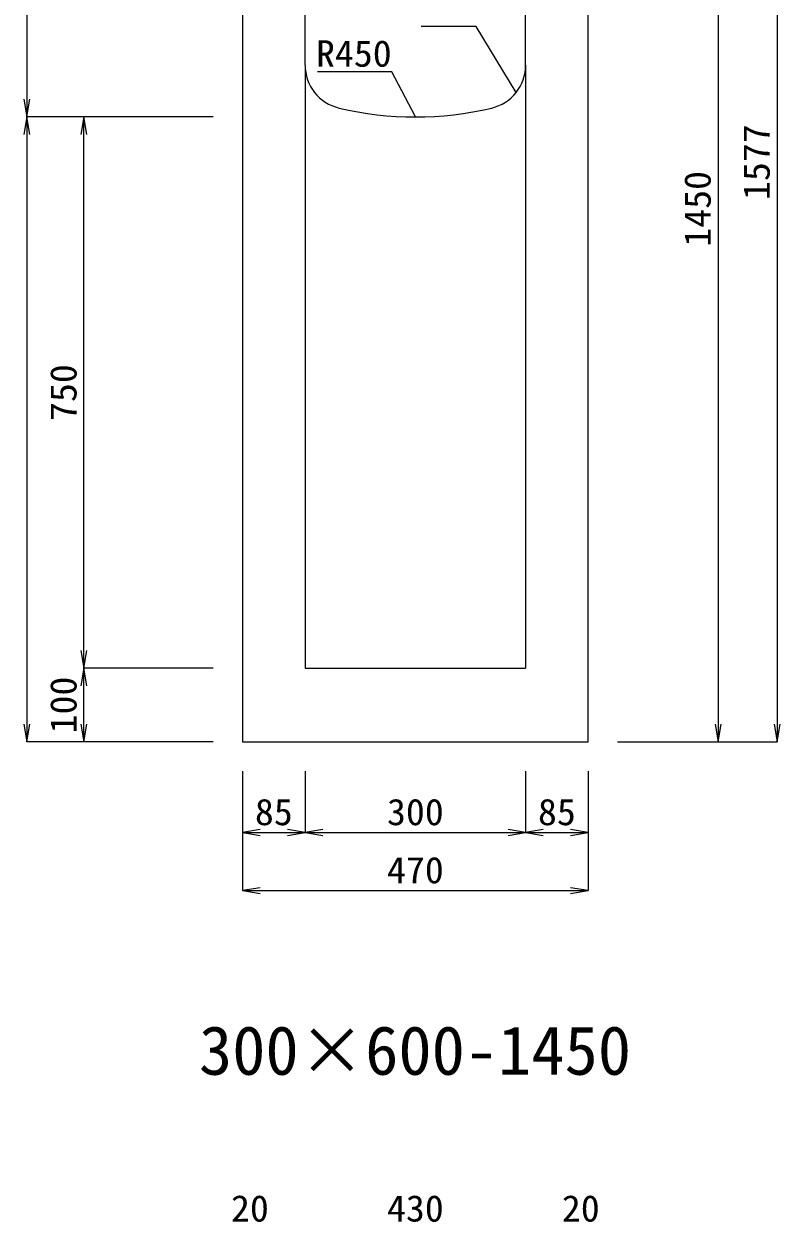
# Model space of a CAD drawing. Units: millimetres at full size. Extents: x -734 to 58102, y 49499 to 87169.
# Drawn here: x 15777 to 16805, y 56030 to 57660 of the extents above; entities that cross this region are included whole.
import ezdxf
from ezdxf.enums import TextEntityAlignment as Align

# ---------------------------------------------------------------- set-up
doc = ezdxf.new("R2010")
doc.units = ezdxf.units.MM
doc.header["$LTSCALE"] = 50
doc.linetypes.add('DASHED_SPACED', pattern=[12, 6, -6])
for name, color, linetype, lineweight in [('0_2', 7, 'DASHED_SPACED', 9), ('寸法線', 7, 'Continuous', 13), ('引出線', 4, 'Continuous', 13), ('本体', 2, 'Continuous', 20)]:
    doc.layers.add(name, color=color, linetype=linetype, lineweight=lineweight)
doc.styles.add('ＭＳ ゴシック', font='')
doc.styles.add('ＭＳ 明朝', font='')
doc.styles.get('ＭＳ ゴシック').set_extended_font_data('MS Gothic')
doc.styles.get('ＭＳ 明朝').set_extended_font_data('MS Mincho')

# ---------------------------------------------------------------- blocks, each defined once
blk = doc.blocks.new('open_arrow')
at = {"color": 0, "linetype": 'Continuous', "lineweight": -2}
blk.add_lwpolyline([(7.5, 1.25), (0, 0), (7.5, -1.25)], dxfattribs=at)

msp = doc.modelspace()

# ---------------------------------------------------------------- linework, layer by layer
at = {"layer": '寸法線'}
for p, q in [((16801.49, 58260.85), (16801.49, 56683.85)), ((15781.14, 58133.85), (15781.14, 57533.85)), ((16721.23, 58133.85), (16721.23, 56683.85)), ((15781.14, 57533.85), (15781.14, 56683.85)), ((16034.48, 57533.85), (15781.14, 57533.85)), ((16034.48, 57533.85), (15781.14, 57533.85)), ((15858.69, 56783.85), (15858.69, 57533.85)), ((16034.48, 57533.85), (15858.69, 57533.85)), ((16034.48, 56783.85), (15858.69, 56783.85)), ((15858.69, 56683.85), (15858.69, 56783.85)), ((16034.48, 56783.85), (15858.69, 56783.85)), ((16034.48, 56683.85), (15781.14, 56683.85)), ((16034.48, 56683.85), (15858.69, 56683.85)), ((16584.52, 56683.85), (16801.49, 56683.85)), ((16584.52, 56683.85), (16721.23, 56683.85)), ((16074.5, 56643.83), (16074.5, 56481.26)), ((16074.5, 56643.83), (16074.5, 56560.31)), ((16159.5, 56643.83), (16159.5, 56560.31)), ((16159.5, 56643.83), (16159.5, 56560.31)), ((16459.5, 56643.83), (16459.5, 56560.31)), ((16459.5, 56643.83), (16459.5, 56560.31)), ((16544.5, 56643.83), (16544.5, 56481.26)), ((16544.5, 56643.83), (16544.5, 56560.31)), ((16074.5, 56560.31), (16159.5, 56560.31)), ((16159.5, 56560.31), (16459.5, 56560.31)), ((16459.5, 56560.31), (16544.5, 56560.31)), ((16074.5, 56481.26), (16544.5, 56481.26))]:
    msp.add_line(p, q, dxfattribs=at)
at = {"layer": '引出線'}
for points in [[(16446.57, 57567.17), (16392.16, 57657.06), (16317.49, 57657.06)], [(16309.5, 57533.85), (16277.28, 57595), (16176.27, 57595)]]:
    msp.add_lwpolyline(points, dxfattribs=at)
at = {"layer": '本体'}
for p, q in [((16074.5, 58133.85), (16074.5, 56683.85)), ((16159.5, 57604.38), (16159.5, 58133.85)), ((16459.5, 57604.38), (16459.5, 58133.85)), ((16544.5, 56683.85), (16544.5, 58133.85)), ((16159.5, 57604.38), (16159.5, 56783.85)), ((16459.5, 57604.38), (16459.5, 56783.85)), ((16159.5, 56783.85), (16459.5, 56783.85)), ((16074.5, 56683.85), (16544.5, 56683.85))]:
    msp.add_line(p, q, dxfattribs=at)
for centre, radius, start, end in [((16219.5, 57604.38), 60, 180, 256.65785), ((16399.5, 57604.38), 60, 283.34237, 0), ((16309.5, 57983.85), 450, 256.65777, 283.34225)]:
    msp.add_arc(centre, radius, start, end, dxfattribs=at)

# ---------------------------------------------------------------- block references
at = {"layer": '寸法線', "xscale": 3.2, "yscale": 3.2}
for p, rotation in [((15781.14, 57533.85), 90), ((15781.14, 57533.85), 270), ((15858.69, 57533.85), 270), ((15858.69, 56783.85), 90), ((15858.69, 56783.85), 270), ((15781.14, 56683.85), 90), ((15858.69, 56683.85), 90), ((16721.23, 56683.85), 90), ((16801.49, 56683.85), 90), ((16159.5, 56560.31), 180), ((16459.5, 56560.31), 180), ((16544.5, 56560.31), 180), ((16544.5, 56481.26), 180)]:
    msp.add_blockref('open_arrow', p, dxfattribs=dict(at, rotation=rotation))
for p in [(16074.5, 56560.31), (16159.5, 56560.31), (16459.5, 56560.31), (16074.5, 56481.26)]:
    msp.add_blockref('open_arrow', p, dxfattribs=at)
at = {"layer": '引出線', "xscale": 0.0533, "yscale": 0.0533}
for p, rotation in [((16446.57, 57567.17), 121.2), ((16309.5, 57533.85), 117.8)]:
    msp.add_blockref('open_arrow', p, dxfattribs=dict(at, rotation=rotation))

# ---------------------------------------------------------------- texts
at = {"layer": '0_2', "style": 'ＭＳ ゴシック'}
msp.add_text('300×600-1450', height=66.46, dxfattribs=at).set_placement((16309.02, 56264.02), align=Align.MIDDLE_CENTER)
at = {"layer": '寸法線', "style": 'ＭＳ 明朝', "width": 1.05}
for s, p in [('1577', (16773.47, 57472.35)), ('1450', (16693.21, 57408.85)), ('750', (15830.67, 57158.85)), ('100', (15830.67, 56733.85))]:
    msp.add_text(s, height=36.03, rotation=90, dxfattribs=at).set_placement(p, align=Align.MIDDLE_CENTER)
for s, p in [('85', (16117, 56588.33)), ('300', (16309.5, 56588.33)), ('85', (16502, 56588.33)), ('470', (16309.5, 56509.28)), ('20', (16084.5, 56049.05)), ('430', (16309.5, 56049.05)), ('20', (16534.5, 56049.05))]:
    msp.add_text(s, height=36.03, dxfattribs=at).set_placement(p, align=Align.MIDDLE_CENTER)
at = {"layer": '引出線', "style": 'ＭＳ 明朝', "width": 1.05}
msp.add_text('R450', height=36.03, dxfattribs=at).set_placement((16277.28, 57638.2), align=Align.TOP_RIGHT)

doc.saveas('drawing.dxf')
